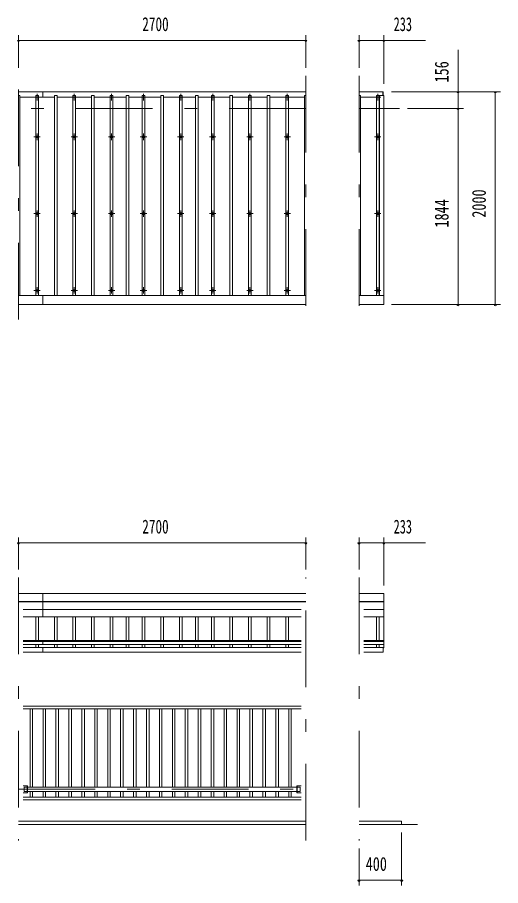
# Model space of a CAD drawing. Units: millimetres, scale not verified. Extents: x -26654 to 26660, y -10500 to 10500.
# Drawn here: x -9126 to -4586, y 1220 to 9377 of the extents above; entities that cross this region are included whole.
import ezdxf
from ezdxf.enums import TextEntityAlignment as Align

# ---------------------------------------------------------------- set-up
doc = ezdxf.new("R2010")
doc.units = ezdxf.units.MM
doc.header["$LTSCALE"] = 60
doc.linetypes.add('USER3', pattern=[24, 12, -5, 2, -5])
for name, color, linetype, lineweight in [('0-2_1-05BOLD', 7, 'Continuous', 18), ('0-3_1-25CENTER', 3, 'USER3', 18), ('0-4_1-45THIN', 4, 'Continuous', 18), ('0-5_1-55DIM', 3, 'Continuous', 18)]:
    doc.layers.add(name, color=color, linetype=linetype, lineweight=lineweight)
doc.styles.add('ＭＳ ゴシック', font='')
doc.styles.get('ＭＳ ゴシック').set_extended_font_data('MS Gothic')

msp = doc.modelspace()

# ---------------------------------------------------------------- linework, layer by layer
at = {"layer": '0-2_1-05BOLD'}
for p, q in [((-6416.45, 8677.67), (-9116.46, 8677.67)), ((-8886.46, 8677.67), (-8886.46, 8626.18)), ((-5688.46, 8677.67), (-5916.45, 8677.67)), ((-5693.46, 8677.67), (-5693.46, 8641.19)), ((-5688.46, 8641.19), (-5688.46, 8677.67)), ((-9116.46, 6765.11), (-6416.45, 6765.11)), ((-8886.46, 6765.11), (-8886.46, 6677.67)), ((-5916.45, 6765.11), (-5683.46, 6765.11)), ((-6416.45, 6677.67), (-9116.46, 6677.67)), ((-6416.46, 3963.67), (-9116.46, 3963.67)), ((-8886.45, 3963.67), (-8886.45, 3745.48)), ((-9116.46, 3888.53), (-6416.46, 3888.53)), ((-6416.46, 3884.46), (-9116.46, 3884.46)), ((-5916.46, 3888.53), (-5683.46, 3888.53)), ((-5683.45, 3884.46), (-5916.46, 3884.46)), ((-9071.91, 3814.97), (-6461.01, 3814.97)), ((-5871.91, 3814.97), (-5683.46, 3814.97)), ((-6461.01, 3745.48), (-9071.91, 3745.48)), ((-5683.46, 3745.48), (-5871.91, 3745.48)), ((-9071.91, 3523.86), (-6461.01, 3523.86)), ((-6461.01, 3513.43), (-9071.91, 3513.43)), ((-8886.45, 3523.86), (-8886.45, 3483.82)), ((-5871.91, 3523.86), (-5683.46, 3523.86)), ((-5683.46, 3513.43), (-5871.91, 3513.43)), ((-9071.91, 3483.82), (-6461.01, 3483.82)), ((-6461.01, 3457.49), (-9071.91, 3457.49)), ((-8886.45, 3457.49), (-8886.45, 3412.49)), ((-5871.91, 3483.82), (-5683.46, 3483.82)), ((-5683.46, 3454.91), (-5688.46, 3454.91)), ((-9071.91, 3412.49), (-6461.01, 3412.49)), ((-9071.9, 2904.67), (-6461, 2904.67)), ((-6461, 2879.67), (-9071.9, 2879.67)), ((-9035.1, 2091.67), (-9035.1, 2157.67)), ((-9031.9, 2146.02), (-6501, 2146.02)), ((-6501, 2157.67), (-6501, 2091.67)), ((-6501, 2157.67), (-6461, 2157.67)), ((-6497.8, 2091.67), (-6497.8, 2157.67)), ((-9071.9, 2049.67), (-6461, 2049.67)), ((-9035.1, 2103.32), (-9063.95, 2103.32)), ((-6501, 2103.32), (-9031.9, 2103.32)), ((-6501, 2091.67), (-6461, 2091.67)), ((-6461, 2024.67), (-9071.9, 2024.67)), ((-9116.45, 1824.67), (-6416.45, 1824.67)), ((-6416.45, 1794.67), (-9116.45, 1794.67)), ((-5366.45, 1794.67), (-5916.45, 1794.67))]:
    msp.add_line(p, q, dxfattribs=at)
for points in [[(-5683.46, 8641.19), (-5683.46, 6677.67), (-5916.45, 6677.67)], [(-5723.46, 6765.11), (-5723.46, 8641.19), (-5683.46, 8641.19)], [(-5683.46, 3454.91), (-5683.46, 3963.67), (-5916.46, 3963.67)], [(-5871.91, 3412.49), (-5688.46, 3412.49), (-5688.46, 3457.49), (-5871.91, 3457.49)], [(-9071.9, 2157.67), (-9031.9, 2157.67), (-9031.9, 2091.67), (-9071.9, 2091.67)], [(-9063.95, 2103.32), (-9063.95, 2146.02), (-9035.1, 2146.02)], [(-6497.8, 2146.02), (-6468.95, 2146.02), (-6468.95, 2103.32), (-6497.8, 2103.32)], [(-5916.45, 1824.67), (-5516.45, 1824.67), (-5516.45, 1794.67)]]:
    msp.add_lwpolyline(points, dxfattribs=at)
for centre in [(-8941.46, 8254.17), (-8591.46, 8254.17), (-8241.46, 8254.17), (-7941.46, 8254.17), (-7591.46, 8254.17), (-7291.45, 8254.17), (-6941.45, 8254.17), (-6591.45, 8254.17), (-5741.45, 8254.17), (-8941.46, 7532.51), (-8591.46, 7532.51), (-8241.46, 7532.51), (-7941.46, 7532.51), (-7591.46, 7532.51), (-7291.45, 7532.51), (-6941.45, 7532.51), (-6591.45, 7532.51), (-5741.45, 7532.51), (-8941.46, 6810.85), (-8591.46, 6810.85), (-8241.46, 6810.85), (-7941.46, 6810.85), (-7591.46, 6810.85), (-7291.45, 6810.85), (-6941.45, 6810.85), (-6591.45, 6810.85), (-5741.45, 6810.85)]:
    msp.add_circle(centre, 10, dxfattribs=at)
for centre, start, end in [((-8941.46, 8616.22), 46.39838, 133.60162), ((-8941.46, 8637.22), 226.3961, 313.6039), ((-8591.46, 8616.22), 46.39838, 133.60162), ((-8591.46, 8637.22), 226.3961, 313.6039), ((-8241.46, 8616.22), 46.39838, 133.60162), ((-8241.46, 8637.22), 226.3961, 313.6039), ((-7941.46, 8616.22), 46.39838, 133.60162), ((-7941.46, 8637.22), 226.3961, 313.6039), ((-7591.46, 8616.22), 46.39838, 133.60162), ((-7591.46, 8637.22), 226.3961, 313.6039), ((-7291.45, 8616.22), 46.39838, 133.60162), ((-7291.45, 8637.22), 226.3961, 313.6039), ((-6941.45, 8616.22), 46.39838, 133.60162), ((-6941.45, 8637.22), 226.3961, 313.6039), ((-6591.45, 8616.22), 46.39838, 133.60162), ((-6591.45, 8637.22), 226.3961, 313.6039), ((-5741.45, 8616.22), 46.39838, 133.60162), ((-5741.45, 8637.22), 226.3961, 313.6039)]:
    msp.add_arc(centre, 14.5, start, end, dxfattribs=at)
at = {"layer": '0-3_1-25CENTER'}
for p, q in [((-9116.45, 6537.67), (-9116.45, 8827.67)), ((-6416.46, 8827.67), (-6416.46, 6537.67)), ((-5916.46, 8827.67), (-5916.46, 6537.67)), ((-8941.46, 8596.72), (-8941.46, 8656.72)), ((-8591.46, 8656.72), (-8591.46, 8596.72)), ((-8241.46, 8656.72), (-8241.46, 8596.72)), ((-7941.46, 8656.72), (-7941.46, 8596.72)), ((-7591.46, 8656.72), (-7591.46, 8596.72)), ((-7291.45, 8656.72), (-7291.45, 8596.72)), ((-6941.45, 8656.72), (-6941.45, 8596.72)), ((-6591.45, 8596.72), (-6591.45, 8656.72)), ((-5741.45, 8656.72), (-5741.45, 8596.72)), ((-8971.45, 8626.72), (-8911.45, 8626.72)), ((-8621.46, 8626.72), (-8561.46, 8626.72)), ((-8271.46, 8626.72), (-8211.46, 8626.72)), ((-7971.46, 8626.72), (-7911.46, 8626.72)), ((-7621.46, 8626.72), (-7561.46, 8626.72)), ((-7321.46, 8626.72), (-7261.46, 8626.72)), ((-6971.45, 8626.72), (-6911.45, 8626.72)), ((-6621.45, 8626.72), (-6561.45, 8626.72)), ((-5771.45, 8626.72), (-5711.45, 8626.72)), ((-6416.45, 8521.68), (-9116.46, 8521.68)), ((-5536.45, 8521.68), (-5916.45, 8521.68)), ((-8911.45, 8254.17), (-8971.45, 8254.17)), ((-8941.46, 8284.17), (-8941.46, 8224.17)), ((-8561.46, 8254.17), (-8621.46, 8254.17)), ((-8591.46, 8284.17), (-8591.46, 8224.17)), ((-8211.46, 8254.17), (-8271.46, 8254.17)), ((-8241.46, 8284.17), (-8241.46, 8224.17)), ((-7911.46, 8254.17), (-7971.46, 8254.17)), ((-7941.46, 8284.17), (-7941.46, 8224.17)), ((-7561.46, 8254.17), (-7621.46, 8254.17)), ((-7591.46, 8284.17), (-7591.46, 8224.17)), ((-7261.46, 8254.17), (-7321.46, 8254.17)), ((-7291.45, 8224.17), (-7291.45, 8284.17)), ((-6911.45, 8254.17), (-6971.45, 8254.17)), ((-6941.45, 8284.17), (-6941.45, 8224.17)), ((-6621.45, 8254.17), (-6561.45, 8254.17)), ((-6591.45, 8224.17), (-6591.45, 8284.17)), ((-5711.45, 8254.17), (-5771.45, 8254.17)), ((-5741.45, 8284.17), (-5741.45, 8224.17)), ((-8971.45, 7532.51), (-8911.45, 7532.51)), ((-8941.46, 7502.51), (-8941.46, 7562.51)), ((-8621.46, 7532.51), (-8561.46, 7532.51)), ((-8591.46, 7562.51), (-8591.46, 7502.51)), ((-8271.46, 7532.51), (-8211.46, 7532.51)), ((-8241.46, 7502.51), (-8241.46, 7562.51)), ((-7971.46, 7532.51), (-7911.46, 7532.51)), ((-7941.46, 7562.51), (-7941.46, 7502.51)), ((-7561.46, 7532.51), (-7621.46, 7532.51)), ((-7591.46, 7502.51), (-7591.46, 7562.51)), ((-7321.46, 7532.51), (-7261.46, 7532.51)), ((-7291.45, 7562.51), (-7291.45, 7502.51)), ((-6971.45, 7532.51), (-6911.45, 7532.51)), ((-6941.45, 7502.51), (-6941.45, 7562.51)), ((-6621.45, 7532.51), (-6561.45, 7532.51)), ((-6591.45, 7562.51), (-6591.45, 7502.51)), ((-5771.45, 7532.51), (-5711.45, 7532.51)), ((-5741.45, 7562.51), (-5741.45, 7502.51)), ((-8911.45, 6810.85), (-8971.45, 6810.85)), ((-8941.46, 6840.85), (-8941.46, 6780.85)), ((-8561.46, 6810.85), (-8621.46, 6810.85)), ((-8591.46, 6840.85), (-8591.46, 6780.85)), ((-8271.46, 6810.85), (-8211.46, 6810.85)), ((-8241.46, 6780.85), (-8241.46, 6840.85)), ((-7911.46, 6810.85), (-7971.46, 6810.85)), ((-7941.46, 6840.85), (-7941.46, 6780.85)), ((-7561.46, 6810.85), (-7621.46, 6810.85)), ((-7591.46, 6840.85), (-7591.46, 6780.85)), ((-7261.46, 6810.85), (-7321.46, 6810.85)), ((-7291.45, 6780.85), (-7291.45, 6840.85)), ((-6911.45, 6810.85), (-6971.45, 6810.85)), ((-6941.45, 6840.85), (-6941.45, 6780.85)), ((-6561.45, 6810.85), (-6621.45, 6810.85)), ((-6591.45, 6840.85), (-6591.45, 6780.85)), ((-5771.45, 6810.85), (-5711.45, 6810.85)), ((-5741.45, 6840.85), (-5741.45, 6780.85)), ((-9116.46, 4114.67), (-9116.46, 1644.67)), ((-6416.46, 1644.67), (-6416.46, 4114.67)), ((-5916.46, 4114.67), (-5916.46, 1644.67)), ((-9116.45, 2124.67), (-6416.45, 2124.67))]:
    msp.add_line(p, q, dxfattribs=at)
at = {"layer": '0-4_1-45THIN'}
for p, q in [((-9103.96, 8626.18), (-8953.96, 8626.18)), ((-8953.96, 8641.19), (-8953.96, 6765.11)), ((-8928.95, 8626.18), (-8778.96, 8626.18)), ((-8778.96, 8641.19), (-8778.96, 6765.11)), ((-8753.96, 8626.18), (-8603.95, 8626.18)), ((-8603.95, 8641.19), (-8603.95, 6765.11)), ((-8578.95, 8626.18), (-8428.96, 8626.18)), ((-8428.96, 8641.19), (-8428.96, 6765.11)), ((-8403.96, 8626.18), (-8253.95, 8626.18)), ((-8253.95, 8641.19), (-8253.95, 6765.11)), ((-8228.95, 8626.18), (-8103.96, 8626.18)), ((-8103.96, 8641.19), (-8103.96, 6765.11)), ((-8078.96, 8626.18), (-7953.95, 8626.18)), ((-7953.95, 8641.19), (-7953.95, 6765.11)), ((-7928.95, 8626.18), (-7778.96, 8626.18)), ((-7778.96, 8641.19), (-7778.96, 6765.11)), ((-7753.96, 8626.18), (-7603.95, 8626.18)), ((-7603.95, 8641.19), (-7603.95, 6765.11)), ((-7578.95, 8626.18), (-7453.96, 8626.18)), ((-7453.96, 8641.19), (-7453.96, 6765.11)), ((-7428.95, 8626.18), (-7303.95, 8626.18)), ((-7303.95, 8641.19), (-7303.95, 6765.11)), ((-7278.95, 8626.18), (-7128.95, 8626.18)), ((-7128.95, 8641.19), (-7128.95, 6765.11)), ((-7103.95, 8626.18), (-6953.96, 8626.18)), ((-6953.96, 8641.19), (-6953.96, 6765.11)), ((-6928.96, 8626.18), (-6778.95, 8626.18)), ((-6778.95, 8641.19), (-6778.95, 6765.11)), ((-6753.95, 8626.18), (-6603.95, 8626.18)), ((-6603.95, 8641.19), (-6603.95, 6765.11)), ((-6578.95, 8626.18), (-6428.95, 8626.18)), ((-6428.95, 8641.19), (-6428.95, 6765.11)), ((-6416.45, 8641.19), (-6428.95, 8641.19)), ((-5903.95, 8626.18), (-5753.95, 8626.18)), ((-5753.95, 6765.11), (-5753.95, 8641.19)), ((-5728.95, 8626.18), (-5723.46, 8626.18)), ((-8953.96, 3523.86), (-8953.96, 3745.48)), ((-8928.96, 3745.48), (-8928.96, 3523.86)), ((-8778.96, 3745.48), (-8778.96, 3523.86)), ((-8753.96, 3523.86), (-8753.96, 3745.48)), ((-8603.96, 3523.86), (-8603.96, 3745.48)), ((-8578.96, 3745.48), (-8578.96, 3523.86)), ((-8428.96, 3745.48), (-8428.96, 3523.86)), ((-8403.96, 3523.86), (-8403.96, 3745.48)), ((-8253.96, 3523.86), (-8253.96, 3745.48)), ((-8228.96, 3745.48), (-8228.96, 3523.86)), ((-8103.96, 3745.48), (-8103.96, 3523.86)), ((-8078.96, 3523.86), (-8078.96, 3745.48)), ((-7953.96, 3523.86), (-7953.96, 3745.48)), ((-7928.96, 3745.48), (-7928.96, 3523.86)), ((-7778.96, 3745.48), (-7778.96, 3523.86)), ((-7753.95, 3523.86), (-7753.95, 3745.48)), ((-7603.96, 3523.86), (-7603.96, 3745.48)), ((-7578.96, 3745.48), (-7578.96, 3523.86)), ((-7453.96, 3745.48), (-7453.96, 3523.86)), ((-7428.96, 3523.86), (-7428.96, 3745.48)), ((-7303.96, 3523.86), (-7303.96, 3745.48)), ((-7278.96, 3745.48), (-7278.96, 3523.86)), ((-7128.95, 3745.48), (-7128.95, 3523.86)), ((-7103.95, 3523.86), (-7103.95, 3745.48)), ((-6953.96, 3523.86), (-6953.96, 3745.48)), ((-6928.96, 3745.48), (-6928.96, 3523.86)), ((-6778.96, 3745.48), (-6778.96, 3523.86)), ((-6753.95, 3523.86), (-6753.95, 3745.48)), ((-6603.96, 3523.86), (-6603.96, 3745.48)), ((-6578.95, 3745.48), (-6578.95, 3523.86)), ((-5753.95, 3523.86), (-5753.95, 3745.48)), ((-5728.96, 3745.48), (-5728.96, 3523.86)), ((-8953.96, 3457.49), (-8953.96, 3483.82)), ((-8928.96, 3483.82), (-8928.96, 3457.49)), ((-8778.96, 3483.82), (-8778.96, 3457.49)), ((-8753.96, 3457.49), (-8753.96, 3483.82)), ((-8603.96, 3457.49), (-8603.96, 3483.82)), ((-8578.96, 3483.82), (-8578.96, 3457.49)), ((-8428.96, 3483.82), (-8428.96, 3457.49)), ((-8403.96, 3457.49), (-8403.96, 3483.82)), ((-8253.96, 3457.49), (-8253.96, 3483.82)), ((-8228.96, 3483.82), (-8228.96, 3457.49)), ((-8103.96, 3483.82), (-8103.96, 3457.49)), ((-8078.96, 3457.49), (-8078.96, 3483.82)), ((-7953.96, 3457.49), (-7953.96, 3483.82)), ((-7928.96, 3483.82), (-7928.96, 3457.49)), ((-7778.96, 3483.82), (-7778.96, 3457.49)), ((-7753.95, 3457.49), (-7753.95, 3483.82)), ((-7603.96, 3457.49), (-7603.96, 3483.82)), ((-7578.96, 3483.82), (-7578.96, 3457.49)), ((-7453.96, 3483.82), (-7453.96, 3457.49)), ((-7428.96, 3457.49), (-7428.96, 3483.82)), ((-7303.96, 3457.49), (-7303.96, 3483.82)), ((-7278.96, 3483.82), (-7278.96, 3457.49)), ((-7128.95, 3483.82), (-7128.95, 3457.49)), ((-7103.95, 3457.49), (-7103.95, 3483.82)), ((-6953.96, 3457.49), (-6953.96, 3483.82)), ((-6928.96, 3483.82), (-6928.96, 3457.49)), ((-6778.96, 3483.82), (-6778.96, 3457.49)), ((-6753.95, 3457.49), (-6753.95, 3483.82)), ((-6603.96, 3483.82), (-6603.96, 3457.49)), ((-6578.95, 3457.49), (-6578.95, 3483.82)), ((-5753.95, 3457.49), (-5753.95, 3483.82)), ((-5728.96, 3483.82), (-5728.96, 3457.49)), ((-9006.95, 2879.67), (-9006.95, 2146.02)), ((-8982.95, 2146.02), (-8982.95, 2879.67)), ((-8885.45, 2146.02), (-8885.45, 2879.67)), ((-8861.45, 2879.67), (-8861.45, 2146.02)), ((-8763.95, 2879.67), (-8763.95, 2146.02)), ((-8739.95, 2146.02), (-8739.95, 2879.67)), ((-8642.45, 2146.02), (-8642.45, 2879.67)), ((-8618.45, 2879.67), (-8618.45, 2146.02)), ((-8520.95, 2879.67), (-8520.95, 2146.02)), ((-8496.95, 2146.02), (-8496.95, 2879.67)), ((-8399.45, 2146.02), (-8399.45, 2879.67)), ((-8375.45, 2879.67), (-8375.45, 2146.02)), ((-8277.95, 2879.67), (-8277.95, 2146.02)), ((-8253.95, 2146.02), (-8253.95, 2879.67)), ((-8156.45, 2146.02), (-8156.45, 2879.67)), ((-8132.45, 2879.67), (-8132.45, 2146.02)), ((-8034.95, 2879.67), (-8034.95, 2146.02)), ((-8010.95, 2146.02), (-8010.95, 2879.67)), ((-7913.45, 2146.02), (-7913.45, 2879.67)), ((-7889.45, 2879.67), (-7889.45, 2146.02)), ((-7791.95, 2879.67), (-7791.95, 2146.02)), ((-7767.95, 2146.02), (-7767.95, 2879.67)), ((-7670.45, 2146.02), (-7670.45, 2879.67)), ((-7646.45, 2879.67), (-7646.45, 2146.02)), ((-7548.95, 2879.67), (-7548.95, 2146.02)), ((-7524.95, 2146.02), (-7524.95, 2879.67)), ((-7427.45, 2146.02), (-7427.45, 2879.67)), ((-7403.45, 2879.67), (-7403.45, 2146.02)), ((-7305.95, 2879.67), (-7305.95, 2146.02)), ((-7281.95, 2146.02), (-7281.95, 2879.67)), ((-7184.45, 2146.02), (-7184.45, 2879.67)), ((-7160.45, 2879.67), (-7160.45, 2146.02)), ((-7062.95, 2879.67), (-7062.95, 2146.02)), ((-7038.95, 2146.02), (-7038.95, 2879.67)), ((-6941.45, 2146.02), (-6941.45, 2879.67)), ((-6917.45, 2879.67), (-6917.45, 2146.02)), ((-6819.95, 2879.67), (-6819.95, 2146.02)), ((-6795.95, 2146.02), (-6795.95, 2879.67)), ((-6698.45, 2146.02), (-6698.45, 2879.67)), ((-6674.45, 2879.67), (-6674.45, 2146.02)), ((-6576.95, 2879.67), (-6576.95, 2146.02)), ((-6552.95, 2146.02), (-6552.95, 2879.67)), ((-9006.95, 2103.32), (-9006.95, 2049.67)), ((-8982.95, 2049.67), (-8982.95, 2103.32)), ((-8885.45, 2049.67), (-8885.45, 2103.32)), ((-8861.45, 2103.32), (-8861.45, 2049.67)), ((-8763.95, 2103.32), (-8763.95, 2049.67)), ((-8739.95, 2049.67), (-8739.95, 2103.32)), ((-8642.45, 2049.67), (-8642.45, 2103.32)), ((-8618.45, 2103.32), (-8618.45, 2049.67)), ((-8520.95, 2103.32), (-8520.95, 2049.67)), ((-8496.95, 2049.67), (-8496.95, 2103.32)), ((-8399.45, 2049.67), (-8399.45, 2103.32)), ((-8375.45, 2103.32), (-8375.45, 2049.67)), ((-8277.95, 2103.32), (-8277.95, 2049.67)), ((-8253.95, 2049.67), (-8253.95, 2103.32)), ((-8156.45, 2049.67), (-8156.45, 2103.32)), ((-8132.45, 2103.32), (-8132.45, 2049.67)), ((-8034.95, 2103.32), (-8034.95, 2049.67)), ((-8010.95, 2049.67), (-8010.95, 2103.32)), ((-7913.45, 2049.67), (-7913.45, 2103.32)), ((-7889.45, 2103.32), (-7889.45, 2049.67)), ((-7791.95, 2103.32), (-7791.95, 2049.67)), ((-7767.95, 2049.67), (-7767.95, 2103.32)), ((-7670.45, 2049.67), (-7670.45, 2103.32)), ((-7646.45, 2103.32), (-7646.45, 2049.67)), ((-7548.95, 2103.32), (-7548.95, 2049.67)), ((-7524.95, 2049.67), (-7524.95, 2103.32)), ((-7427.45, 2049.67), (-7427.45, 2103.32)), ((-7403.45, 2103.32), (-7403.45, 2049.67)), ((-7305.95, 2103.32), (-7305.95, 2049.67)), ((-7281.95, 2049.67), (-7281.95, 2103.32)), ((-7184.45, 2049.67), (-7184.45, 2103.32)), ((-7160.45, 2103.32), (-7160.45, 2049.67)), ((-7062.95, 2103.32), (-7062.95, 2049.67)), ((-7038.95, 2049.67), (-7038.95, 2103.32)), ((-6941.45, 2049.67), (-6941.45, 2103.32)), ((-6917.45, 2103.32), (-6917.45, 2049.67)), ((-6819.95, 2103.32), (-6819.95, 2049.67)), ((-6795.95, 2049.67), (-6795.95, 2103.32)), ((-6698.45, 2049.67), (-6698.45, 2103.32)), ((-6674.45, 2103.32), (-6674.45, 2049.67)), ((-6576.95, 2103.32), (-6576.95, 2049.67)), ((-6552.95, 2049.67), (-6552.95, 2103.32))]:
    msp.add_line(p, q, dxfattribs=at)
for points in [[(-9103.96, 6765.11), (-9103.96, 8641.19), (-9116.46, 8641.19)], [(-8928.95, 6765.11), (-8928.95, 8641.19), (-8953.96, 8641.19)], [(-8753.96, 6765.11), (-8753.96, 8641.19), (-8778.96, 8641.19)], [(-8578.95, 6765.11), (-8578.95, 8641.19), (-8603.95, 8641.19)], [(-8403.96, 6765.11), (-8403.96, 8641.19), (-8428.96, 8641.19)], [(-8228.95, 6765.11), (-8228.95, 8641.19), (-8253.95, 8641.19)], [(-8078.96, 6765.11), (-8078.96, 8641.19), (-8103.96, 8641.19)], [(-7928.95, 6765.11), (-7928.95, 8641.19), (-7953.95, 8641.19)], [(-7753.96, 6765.11), (-7753.96, 8641.19), (-7778.96, 8641.19)], [(-7578.95, 6765.11), (-7578.95, 8641.19), (-7603.95, 8641.19)], [(-7428.95, 6765.11), (-7428.95, 8641.19), (-7453.96, 8641.19)], [(-7278.95, 6765.11), (-7278.95, 8641.19), (-7303.95, 8641.19)], [(-7103.95, 6765.11), (-7103.95, 8641.19), (-7128.95, 8641.19)], [(-6928.96, 6765.11), (-6928.96, 8641.19), (-6953.96, 8641.19)], [(-6753.95, 6765.11), (-6753.95, 8641.19), (-6778.95, 8641.19)], [(-6578.95, 6765.11), (-6578.95, 8641.19), (-6603.95, 8641.19)], [(-5903.95, 6765.11), (-5903.95, 8641.19), (-5916.45, 8641.19)], [(-5753.95, 8641.19), (-5728.95, 8641.19), (-5728.95, 6765.11)]]:
    msp.add_lwpolyline(points, dxfattribs=at)
at = {"layer": '0-5_1-55DIM'}
for p, q in [((-9106.46, 9158.67), (-9126.46, 9158.67)), ((-9116.46, 8902.68), (-9116.46, 9208.67)), ((-9116.46, 9158.67), (-6416.45, 9158.67)), ((-9116.46, 9158.67), (-6416.45, 9158.67)), ((-6406.45, 9158.67), (-6426.45, 9158.67)), ((-6416.45, 9208.67), (-6416.45, 8902.68)), ((-5906.45, 9158.67), (-5926.45, 9158.67)), ((-5916.45, 9208.67), (-5916.45, 8902.68)), ((-5916.45, 9158.67), (-5683.46, 9158.67)), ((-5290.96, 9158.67), (-5916.45, 9158.67)), ((-5673.46, 9158.67), (-5693.46, 9158.67)), ((-5683.46, 8752.68), (-5683.46, 9208.67)), ((-4986.46, 6677.67), (-4986.46, 9070.17)), ((-4586.46, 8677.67), (-5611.45, 8677.67)), ((-4976.46, 8677.67), (-4996.46, 8677.67)), ((-4986.46, 8521.68), (-4986.46, 8677.67)), ((-4626.46, 8677.67), (-4646.46, 8677.67)), ((-4636.46, 6677.67), (-4636.46, 8677.67)), ((-4636.46, 6677.67), (-4636.46, 8677.67)), ((-4936.46, 8521.68), (-5461.45, 8521.68)), ((-4976.46, 8521.67), (-4996.46, 8521.67)), ((-4986.46, 6677.67), (-4986.46, 8521.68)), ((-5611.45, 6677.67), (-4586.46, 6677.67)), ((-4976.46, 6677.67), (-4996.46, 6677.67)), ((-4626.46, 6677.67), (-4646.46, 6677.67)), ((-9116.46, 4488.67), (-9116.46, 4189.67)), ((-6416.46, 4189.67), (-6416.46, 4488.67)), ((-5916.46, 4488.67), (-5916.46, 4189.67)), ((-5683.45, 4488.67), (-5683.45, 4039.67)), ((-9106.46, 4438.67), (-9126.46, 4438.67)), ((-9116.46, 4438.67), (-6416.46, 4438.67)), ((-6416.46, 4438.67), (-9116.46, 4438.67)), ((-6406.46, 4438.67), (-6426.46, 4438.67)), ((-5906.45, 4438.67), (-5926.45, 4438.67)), ((-5916.46, 4438.67), (-5683.45, 4438.67)), ((-5916.46, 4438.67), (-5290.96, 4438.67)), ((-5673.45, 4438.67), (-5693.45, 4438.67)), ((-5516.45, 1219.67), (-5516.45, 1719.67)), ((-5916.46, 1569.67), (-5916.46, 1219.67)), ((-5906.45, 1269.67), (-5926.45, 1269.67)), ((-5916.46, 1269.67), (-5516.45, 1269.67)), ((-5916.46, 1269.67), (-5516.45, 1269.67)), ((-5506.45, 1269.67), (-5526.45, 1269.67))]:
    msp.add_line(p, q, dxfattribs=at)
for centre in [(-9116.46, 9158.67), (-6416.45, 9158.67), (-5916.45, 9158.67), (-5683.46, 9158.67), (-4986.46, 8677.67), (-4636.46, 8677.67), (-4986.46, 8521.67), (-4986.46, 6677.67), (-4636.46, 6677.67), (-9116.46, 4438.67), (-6416.46, 4438.67), (-5916.45, 4438.67), (-5683.45, 4438.67), (-5916.45, 1269.67), (-5516.45, 1269.67)]:
    msp.add_arc(centre, 10, 180, 0, dxfattribs=at)

# ---------------------------------------------------------------- texts
at = {"layer": '0-5_1-55DIM', "color": 7, "style": 'ＭＳ ゴシック'}
for s, width, p in [('2700', 0.7, (-7953.06, 9208.67)), ('233', 0.65, (-5591.63, 9208.67)), ('2700', 0.7, (-7953.06, 4488.67)), ('233', 0.65, (-5591.63, 4488.67)), ('400', 0.75, (-5854.08, 1319.67))]:
    msp.add_text(s, height=130.2, dxfattribs=dict(at, width=width)).set_placement(p, align=Align.BOTTOM_LEFT)
at = {"layer": '0-5_1-55DIM', "color": 7, "style": 'ＭＳ ゴシック', "width": 0.75}
for s, p in [('156', (-5036.46, 8765.03)), ('2000', (-4686.46, 7494.64)), ('1844', (-5036.46, 7402.12))]:
    msp.add_text(s, height=130.2, rotation=90, dxfattribs=at).set_placement(p, align=Align.BOTTOM_LEFT)

doc.saveas('drawing.dxf')
